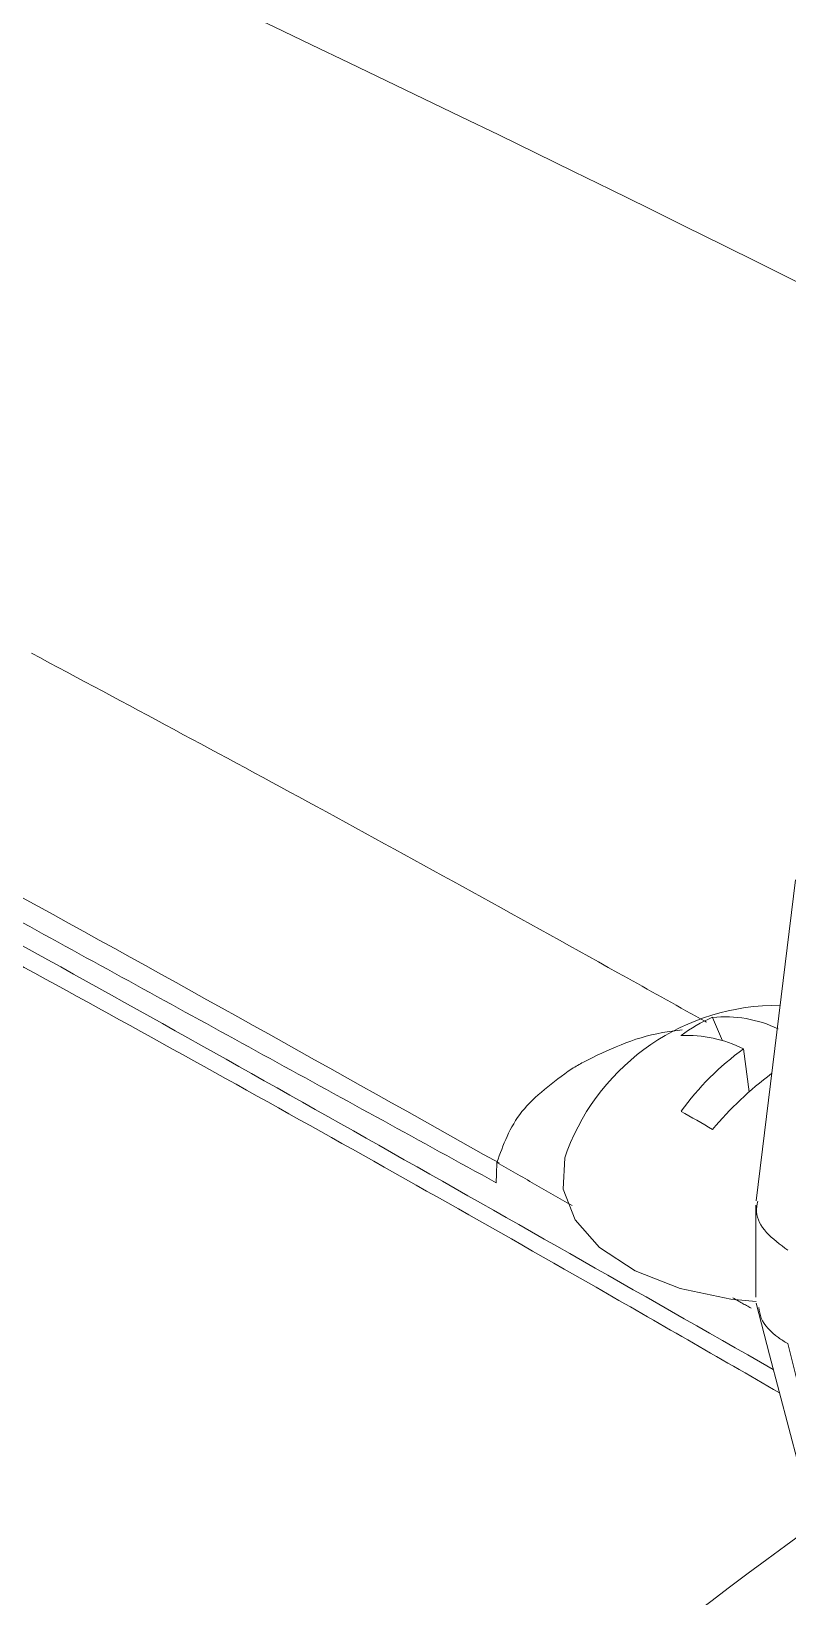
# Model space of a CAD drawing. Extents: x 11 to 120, y 2 to 94.
# Drawn here: x 20.961 to 21.788, y 76.931 to 78.641 of the extents above; entities that cross this region are included whole.
import ezdxf

# ---------------------------------------------------------------- set-up
doc = ezdxf.new("R2010")
doc.units = 0
doc.header["$MEASUREMENT"] = 0
doc.linetypes.add('SLD-Solid', pattern=[0])
doc.layers.add('OBJECT', color=7, linetype='CONTINUOUS')

msp = doc.modelspace()

# ---------------------------------------------------------------- linework, layer by layer
at = {"layer": 'OBJECT', "color": 7, "linetype": 'SLD-Solid', "lineweight": 15}
for p, q in [((21.7968, 77.7143), (21.7536, 77.3637)), ((21.7059, 77.5642), (21.7167, 77.5386)), ((21.7458, 77.4828), (21.7397, 77.5298)), ((21.7533, 77.3589), (21.7533, 77.2585))]:
    msp.add_line(p, q, dxfattribs=at)
at = {"layer": 'OBJECT', "color": 7, "linetype": 'SLD-Solid', "lineweight": 15, "flags": 128}
for points in [[(21.5471, 77.4185), (21.5445, 77.4106), (21.5427, 77.3765), (21.5556, 77.3431), (21.5824, 77.3127), (21.6215, 77.2871), (21.6705, 77.2679), (21.7261, 77.2563), (21.7537, 77.2538)], [(21.7535, 77.2518), (21.7681, 77.1955), (21.8103, 77.0352)]]:
    msp.add_lwpolyline(points, dxfattribs=at)
at = {"layer": 'OBJECT', "color": 7, "linetype": 'SLD-Solid', "lineweight": 15}
for centre, radius, start, end in [((7.1279, 48.9881), 32.8386, 63.22805, 68.29786), ((21.7776, 77.3308), 0.2466, 89.5002, 159.164), ((21.7705, 77.4126), 0.1648, 113.0748, 126.9198), ((21.7192, 77.4287), 0.1361, 64.606, 95.6229), ((21.6777, 77.4059), 0.1385, 63.4128, 92.5896), ((21.9247, 77.2768), 0.3134, 126.163, 143.8844), ((23.1703, 74.7196), 3.224, 119.8667, 120.1279), ((21.9986, 77.1974), 0.3812, 126.7753, 140.1591), ((21.0475, 76.3409), 1.2826, 59.1155, 60.8899), ((24.5846, 73.1464), 4.7523, 125.4631, 145.1492), ((24.5913, 73.1744), 4.6345, 125.35, 144.3055)]:
    msp.add_arc(centre, radius, start, end, dxfattribs=at)
msp.add_ellipse((23.3194, 76.1099), major_axis=(-1.7697, 5.6286), ratio=0.198355, start_param=1.312586, end_param=1.346277, dxfattribs=at)
for points, knots in [([(18.9669, 78.6621), (19.2578, 78.5204), (19.8957, 78.2095), (20.8314, 77.7152), (21.4756, 77.3485), (21.7723, 77.1795)], [0, 0, 0, 0, 0.311372, 0.682768, 1, 1, 1, 1]), ([(21.779, 77.1541), (21.7122, 77.1926), (21.3985, 77.3734), (20.8278, 77.6903), (20.0672, 78.0941), (19.4434, 78.4124), (19.0769, 78.5872), (18.9669, 78.6397)], [0, 0, 0, 0, 0.071261, 0.334588, 0.608439, 0.882419, 1, 1, 1, 1]), ([(21.6993, 77.5589), (21.6989, 77.5591), (21.6702, 77.5752), (21.5281, 77.6544), (21.2824, 77.7904), (21.0653, 77.9065), (20.9614, 77.962)], [0, 0, 0, 0, 0.001512, 0.116676, 0.57734, 1, 1, 1, 1]), ([(20.4902, 77.944), (20.4972, 77.9403), (20.5325, 77.9215), (20.6807, 77.8423), (21.0011, 77.6691), (21.2932, 77.5055), (21.4725, 77.4051)], [0, 0, 0, 0, 0.021546, 0.107731, 0.452475, 1, 1, 1, 1]), ([(21.5648, 77.5154), (21.5917, 77.5286), (21.6245, 77.5447), (21.6655, 77.5496), (21.6728, 77.5505)], [0, 0, 0, 0, 0.822296, 1, 1, 1, 1]), ([(21.4701, 77.4056), (21.4771, 77.4248), (21.4909, 77.4634), (21.5317, 77.4932), (21.552, 77.5081)], [0, 0, 0, 0, 0.499339, 1, 1, 1, 1]), ([(21.7882, 77.3098), (21.7798, 77.3161), (21.7629, 77.3286), (21.7523, 77.348), (21.7545, 77.3595), (21.7553, 77.3635)], [0, 0, 0, 0, 0.396059, 0.792114, 1, 1, 1, 1]), ([(21.7881, 77.2078), (21.7846, 77.2099), (21.7722, 77.2177), (21.7591, 77.2311), (21.7571, 77.2432), (21.7564, 77.2471)], [0, 0, 0, 0, 0.207739, 0.748505, 1, 1, 1, 1]), ([(23.6578, 77.2353), (23.5996, 77.2367), (23.4827, 77.2397), (23.2971, 77.2171), (23.1042, 77.174), (22.9072, 77.1088), (22.709, 77.0234), (22.5098, 76.9183), (22.3082, 76.7923), (22.1086, 76.6475), (21.9137, 76.4867), (21.7245, 76.3109), (21.5384, 76.1194), (21.4196, 75.9792), (21.3598, 75.9086)], [0, 0, 0, 0, 0.082062, 0.164694, 0.249123, 0.334172, 0.416234, 0.498866, 0.583295, 0.668345, 0.750383, 0.832421, 0.915613, 1, 1, 1, 1])]:
    msp.add_open_spline(points, degree=3, knots=knots, dxfattribs=at)
for points in [[(21.4694, 77.3835), (20.4805, 77.9261)], [(21.4694, 77.3835), (21.4701, 77.4056)], [(21.4701, 77.4056), (21.5523, 77.3586)], [(21.7282, 77.2578), (21.7481, 77.2464)]]:
    msp.add_open_spline(points, degree=1, dxfattribs=at)

doc.saveas('drawing.dxf')
